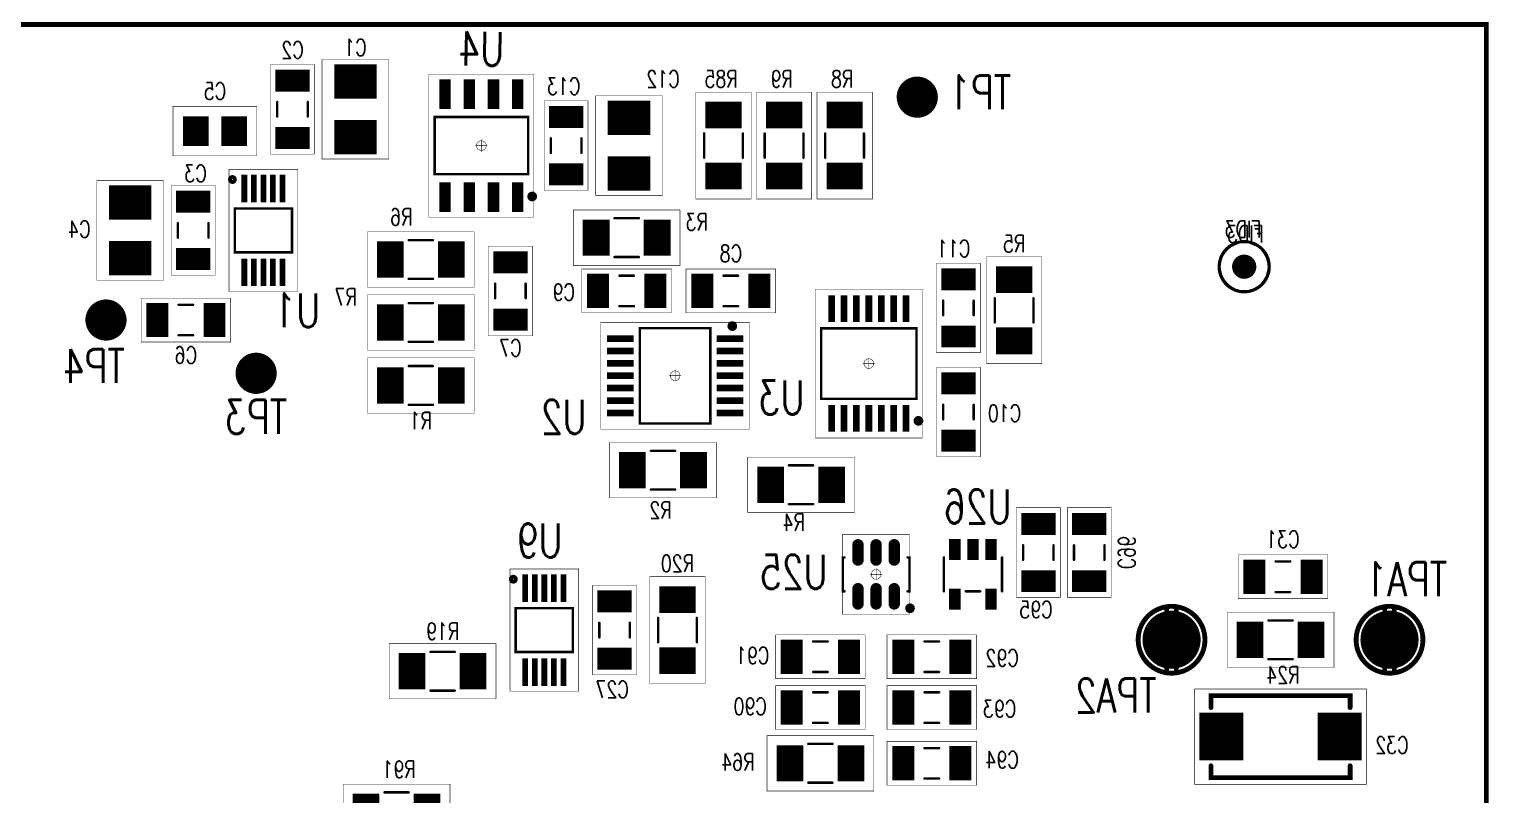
# Model space of a CAD drawing. Extents: x -0.16 to 8.87, y -0.15 to 6.46.
# Drawn here: x 5.691 to 8.705, y 2.41 to 3.99 of the extents above; entities that cross this region are included whole.
import ezdxf
from ezdxf.enums import TextEntityAlignment as Align

# ---------------------------------------------------------------- set-up
doc = ezdxf.new("R2010")
doc.units = 0
doc.linetypes.add('KEEPOUT_10011110$0', pattern=[2, 1, 1])
for name, color, linetype in [('BOARD_OUTLINE_00', 4, 'CONTINUOUS'), ('DRIL_NPLTE_THRU_01', 146, 'CONTINUOUS'), ('DRIL_NPLTE_THRU_02', 3, 'CONTINUOUS'), ('DRIL_NPLTE_THRU_03', 2, 'CONTINUOUS'), ('DRIL_NPLTE_THRU_04', 23, 'CONTINUOUS'), ('DRIL_PLTE_THRU_01', 146, 'CONTINUOUS'), ('DRIL_PLTE_THRU_02', 3, 'CONTINUOUS'), ('DRIL_PLTE_THRU_03', 2, 'CONTINUOUS'), ('DRIL_PLTE_THRU_04', 23, 'CONTINUOUS'), ('DRIL_SYMBOL', 4, 'CONTINUOUS'), ('KEEPOUT_00', 2, 'CONTINUOUS'), ('PADS_BOT', 231, 'CONTINUOUS'), ('PADS_INNER', 130, 'CONTINUOUS'), ('PADS_TOP', 130, 'CONTINUOUS'), ('PART_BOT_2DLINE_26', 43, 'CONTINUOUS'), ('PART_BOT_2DLINE_27', 136, 'CONTINUOUS'), ('PART_BOT_COPPER_21', 112, 'CONTINUOUS'), ('PART_NAME_29', 183, 'CONTINUOUS'), ('PART_NAME_30', 106, 'CONTINUOUS'), ('TAG_00', 4, 'CONTINUOUS'), ('TAG_01', 4, 'CONTINUOUS')]:
    doc.layers.add(name, color=color, linetype=linetype)
doc.styles.add('W0$01', font='simplex', dxfattribs={"width": 0.75})

# ---------------------------------------------------------------- blocks, each defined once
blk = doc.blocks.new('BOARD_3')
at = {"layer": 'BOARD_OUTLINE_00', "const_width": 0.01}
blk.add_lwpolyline([(0, 0), (8.7, 0), (8.7, 4), (5.459, 4), (5.459, 6.316), (2.9, 6.316), (2.9, 4), (0, 4)], close=True, dxfattribs=at)
blk = doc.blocks.new('SMOOTH_0$001')
at = {"const_width": 0.0005}
blk.add_lwpolyline([(-0.00025, 0, 1), (0.00025, 0, 1)], format="xyb", close=True, dxfattribs=at)
blk = doc.blocks.new('PART_BODY_BOT_6')
at = {"layer": 'PART_BOT_2DLINE_27', "const_width": 0.001}
blk.add_lwpolyline([(0.08661, 0.05118), (0.08661, -0.05118), (-0.08661, -0.05118), (-0.08661, 0.05118)], close=True, dxfattribs=at)
at = {"layer": 'PART_BOT_2DLINE_27'}
for p in [(-0.08661, 0.05118), (0.08661, 0.05118), (-0.08661, -0.05118), (0.08661, -0.05118)]:
    blk.add_blockref('SMOOTH_0$001', p, dxfattribs=at)
blk = doc.blocks.new('DRIL_HOLE_0')
blk.add_lwpolyline([(0, 0, 1), (0, 0, 1)], format="xyb", close=True)
blk = doc.blocks.new('PAD_1')
blk.add_lwpolyline([(0, 0, 1), (0, 0, 1)], format="xyb", close=True)
blk = doc.blocks.new('PAD_2')
at = {"const_width": 0.05315}
blk.add_lwpolyline([(-0.03051, 0), (0.03051, 0)], dxfattribs=at)
blk = doc.blocks.new('STK_BOT_16')
at = {"layer": 'DRIL_NPLTE_THRU_01'}
blk.add_blockref('DRIL_HOLE_0', (0, 0), dxfattribs=at)
at = {"layer": 'DRIL_NPLTE_THRU_02'}
blk.add_blockref('DRIL_HOLE_0', (0, 0), dxfattribs=at)
at = {"layer": 'DRIL_NPLTE_THRU_03'}
blk.add_blockref('DRIL_HOLE_0', (0, 0), dxfattribs=at)
at = {"layer": 'DRIL_NPLTE_THRU_04'}
blk.add_blockref('DRIL_HOLE_0', (0, 0), dxfattribs=at)
at = {"layer": 'PADS_BOT', "rotation": 90}
blk.add_blockref('PAD_2', (0, 0), dxfattribs=at)
at = {"layer": 'PADS_INNER'}
blk.add_blockref('PAD_1', (0, 0), dxfattribs=at)
at = {"layer": 'PADS_TOP'}
blk.add_blockref('PAD_1', (0, 0), dxfattribs=at)
blk = doc.blocks.new('SYM_BOT_4')
for name, p in [('PART_BODY_BOT_6', (0, 0)), ('STK_BOT_16', (-0.03937, 0)), ('STK_BOT_16', (0.03937, 0))]:
    blk.add_blockref(name, p)
blk = doc.blocks.new('PART_BOT_5')
blk.add_blockref('SYM_BOT_4', (0, 0))
at = {"layer": 'PART_NAME_29', "style": 'W0$01', "width": 0.75}
blk.add_text('C5', height=0.035, rotation=180, dxfattribs=at).set_placement((0, -0.065), align=Align.CENTER)
blk = doc.blocks.new('SMOOTH_0$005')
at = {"const_width": 0.0025}
blk.add_lwpolyline([(-0.00125, 0, 1), (0.00125, 0, 1)], format="xyb", close=True, dxfattribs=at)
blk = doc.blocks.new('PART_BODY_BOT_7')
at = {"layer": 'PART_BOT_2DLINE_26', "const_width": 0.005}
for points in [[(-0.015, 0.0315), (0.015, 0.0315)], [(-0.015, -0.0315), (0.015, -0.0315)]]:
    blk.add_lwpolyline(points, dxfattribs=at)
at = {"layer": 'PART_BOT_2DLINE_27', "const_width": 0.001}
blk.add_lwpolyline([(-0.09252, -0.04528), (0.09252, -0.04528), (0.09252, 0.04528), (-0.09252, 0.04528)], close=True, dxfattribs=at)
at = {"layer": 'PART_BOT_2DLINE_26'}
for p in [(-0.015, 0.0315), (0.015, 0.0315), (-0.015, -0.0315), (0.015, -0.0315)]:
    blk.add_blockref('SMOOTH_0$005', p, dxfattribs=at)
at = {"layer": 'PART_BOT_2DLINE_27'}
for p in [(-0.09252, 0.04528), (0.09252, 0.04528), (-0.09252, -0.04528), (0.09252, -0.04528)]:
    blk.add_blockref('SMOOTH_0$001', p, dxfattribs=at)
blk = doc.blocks.new('PAD_3')
at = {"const_width": 0.0453}
blk.add_lwpolyline([(-0.0354, 0), (0.0354, 0)], dxfattribs=at)
blk = doc.blocks.new('STK_BOT_17')
at = {"layer": 'DRIL_NPLTE_THRU_01'}
blk.add_blockref('DRIL_HOLE_0', (0, 0), dxfattribs=at)
at = {"layer": 'DRIL_NPLTE_THRU_02'}
blk.add_blockref('DRIL_HOLE_0', (0, 0), dxfattribs=at)
at = {"layer": 'DRIL_NPLTE_THRU_03'}
blk.add_blockref('DRIL_HOLE_0', (0, 0), dxfattribs=at)
at = {"layer": 'DRIL_NPLTE_THRU_04'}
blk.add_blockref('DRIL_HOLE_0', (0, 0), dxfattribs=at)
at = {"layer": 'PADS_BOT', "rotation": 90}
blk.add_blockref('PAD_3', (0, 0), dxfattribs=at)
at = {"layer": 'PADS_INNER'}
blk.add_blockref('PAD_1', (0, 0), dxfattribs=at)
at = {"layer": 'PADS_TOP'}
blk.add_blockref('PAD_1', (0, 0), dxfattribs=at)
blk = doc.blocks.new('SYM_BOT_5')
for name, p in [('PART_BODY_BOT_7', (0, 0)), ('STK_BOT_17', (-0.05906, 0)), ('STK_BOT_17', (0.05906, 0))]:
    blk.add_blockref(name, p)
blk = doc.blocks.new('PART_BOT_9')
blk.add_blockref('SYM_BOT_5', (0, 0))
at = {"layer": 'PART_NAME_29', "style": 'W0$01', "width": 0.75}
blk.add_text('C7', height=0.035, rotation=270, dxfattribs=at).set_placement((-0.135, 0), align=Align.CENTER)
blk = doc.blocks.new('PART_BOT_10')
blk.add_blockref('SYM_BOT_5', (0, 0))
at = {"layer": 'PART_NAME_29', "style": 'W0$01', "width": 0.75}
blk.add_text('C90', height=0.035, rotation=180, dxfattribs=at).set_placement((-0.145, 0.015), align=Align.CENTER)
blk = doc.blocks.new('PART_BOT_12')
blk.add_blockref('SYM_BOT_5', (0, 0))
at = {"layer": 'PART_NAME_29', "style": 'W0$01', "width": 0.75}
blk.add_text('C31', height=0.035, dxfattribs=at).set_placement((0, 0.06), align=Align.CENTER)
blk = doc.blocks.new('PART_BOT_13')
blk.add_blockref('SYM_BOT_5', (0, 0))
at = {"layer": 'PART_NAME_29', "style": 'W0$01', "width": 0.75}
blk.add_text('C6', height=0.035, dxfattribs=at).set_placement((0, -0.09), align=Align.CENTER)
blk = doc.blocks.new('PART_BOT_16')
blk.add_blockref('SYM_BOT_5', (0, 0))
at = {"layer": 'PART_NAME_29', "style": 'W0$01', "width": 0.75}
blk.add_text('C10', height=0.035, rotation=270, dxfattribs=at).set_placement((-0.02, 0.095), align=Align.CENTER)
blk = doc.blocks.new('PART_BOT_17')
blk.add_blockref('SYM_BOT_5', (0, 0))
at = {"layer": 'PART_NAME_29', "style": 'W0$01', "width": 0.75}
blk.add_text('C11', height=0.035, rotation=270, dxfattribs=at).set_placement((0.105, -0.01), align=Align.CENTER)
blk = doc.blocks.new('PART_BOT_23')
blk.add_blockref('SYM_BOT_5', (0, 0))
at = {"layer": 'PART_NAME_29', "style": 'W0$01', "width": 0.75}
blk.add_text('C13', height=0.035, rotation=90, dxfattribs=at).set_placement((-0.105, 0.005), align=Align.CENTER)
blk = doc.blocks.new('PART_BOT_26')
blk.add_blockref('SYM_BOT_5', (0, 0))
at = {"layer": 'PART_NAME_29', "style": 'W0$01', "width": 0.75}
blk.add_text('C2', height=0.035, rotation=90, dxfattribs=at).set_placement((-0.105, 0), align=Align.CENTER)
blk = doc.blocks.new('PART_BOT_32')
blk.add_blockref('SYM_BOT_5', (0, 0))
at = {"layer": 'PART_NAME_29', "style": 'W0$01', "width": 0.75}
blk.add_text('C27', height=0.035, rotation=270, dxfattribs=at).set_placement((-0.14, -0.005), align=Align.CENTER)
blk = doc.blocks.new('PART_BOT_34')
blk.add_blockref('SYM_BOT_5', (0, 0))
at = {"layer": 'PART_NAME_29', "style": 'W0$01', "width": 0.75}
blk.add_text('C3', height=0.035, rotation=90, dxfattribs=at).set_placement((-0.1, -0.005), align=Align.CENTER)
blk = doc.blocks.new('PART_BOT_51')
blk.add_blockref('SYM_BOT_5', (0, 0))
at = {"layer": 'PART_NAME_29', "style": 'W0$01', "width": 0.75}
blk.add_text('C8', height=0.035, dxfattribs=at).set_placement((0, 0.06), align=Align.CENTER)
blk = doc.blocks.new('PART_BOT_60')
blk.add_blockref('SYM_BOT_5', (0, 0))
at = {"layer": 'PART_NAME_29', "style": 'W0$01', "width": 0.75}
blk.add_text('C9', height=0.035, dxfattribs=at).set_placement((0.13, -0.02), align=Align.CENTER)
blk = doc.blocks.new('PART_BOT_61')
blk.add_blockref('SYM_BOT_5', (0, 0))
at = {"layer": 'PART_NAME_29', "style": 'W0$01', "width": 0.75}
blk.add_text('C91', height=0.035, rotation=180, dxfattribs=at).set_placement((-0.14, 0.015), align=Align.CENTER)
blk = doc.blocks.new('PART_BOT_62')
blk.add_blockref('SYM_BOT_5', (0, 0))
at = {"layer": 'PART_NAME_29', "style": 'W0$01', "width": 0.75}
blk.add_text('C93', height=0.035, dxfattribs=at).set_placement((-0.14, -0.02), align=Align.CENTER)
blk = doc.blocks.new('PART_BOT_63')
blk.add_blockref('SYM_BOT_5', (0, 0))
at = {"layer": 'PART_NAME_29', "style": 'W0$01', "width": 0.75}
blk.add_text('C95', height=0.035, rotation=270, dxfattribs=at).set_placement((-0.135, -0.005), align=Align.CENTER)
blk = doc.blocks.new('PART_BOT_96')
blk.add_blockref('SYM_BOT_5', (0, 0))
at = {"layer": 'PART_NAME_29', "style": 'W0$01', "width": 0.75}
blk.add_text('C92', height=0.035, dxfattribs=at).set_placement((-0.145, -0.02), align=Align.CENTER)
blk = doc.blocks.new('PART_BOT_97')
blk.add_blockref('SYM_BOT_5', (0, 0))
at = {"layer": 'PART_NAME_29', "style": 'W0$01', "width": 0.75}
blk.add_text('C94', height=0.035, dxfattribs=at).set_placement((-0.145, -0.01), align=Align.CENTER)
blk = doc.blocks.new('PART_BOT_98')
blk.add_blockref('SYM_BOT_5', (0, 0))
at = {"layer": 'PART_NAME_29', "style": 'W0$01', "width": 0.75}
blk.add_text('C96', height=0.035, dxfattribs=at).set_placement((0, 0.06), align=Align.CENTER)
blk = doc.blocks.new('SMOOTH_0$01')
at = {"const_width": 0.005}
blk.add_lwpolyline([(-0.0025, 0, 1), (0.0025, 0, 1)], format="xyb", close=True, dxfattribs=at)
blk = doc.blocks.new('PART_BODY_BOT_8')
at = {"layer": 'PART_BOT_2DLINE_26', "const_width": 0.01}
for points in [[(-0.1437, 0.0602), (-0.1437, 0.08465), (0.1437, 0.08465), (0.1437, 0.0602)], [(-0.1437, -0.0602), (-0.1437, -0.08465), (0.1437, -0.08465), (0.1437, -0.0602)]]:
    blk.add_lwpolyline(points, dxfattribs=at)
at = {"layer": 'PART_BOT_2DLINE_27', "const_width": 0.001}
blk.add_lwpolyline([(-0.17717, -0.09843), (0.17717, -0.09843), (0.17717, 0.09843), (-0.17717, 0.09843)], close=True, dxfattribs=at)
at = {"layer": 'PART_BOT_2DLINE_26'}
for p in [(-0.1437, 0.08465), (-0.1437, 0.0602), (0.1437, 0.08465), (0.1437, 0.0602), (-0.1437, -0.0602), (0.1437, -0.0602), (-0.1437, -0.08465), (0.1437, -0.08465)]:
    blk.add_blockref('SMOOTH_0$01', p, dxfattribs=at)
at = {"layer": 'PART_BOT_2DLINE_27'}
for p in [(-0.17717, 0.09843), (0.17717, 0.09843), (-0.17717, -0.09843), (0.17717, -0.09843)]:
    blk.add_blockref('SMOOTH_0$001', p, dxfattribs=at)
blk = doc.blocks.new('PAD_4')
at = {"const_width": 0.0906}
blk.add_lwpolyline([(-0.0492, 0), (0.0492, 0)], dxfattribs=at)
blk = doc.blocks.new('STK_BOT_18')
at = {"layer": 'DRIL_NPLTE_THRU_01'}
blk.add_blockref('DRIL_HOLE_0', (0, 0), dxfattribs=at)
at = {"layer": 'DRIL_NPLTE_THRU_02'}
blk.add_blockref('DRIL_HOLE_0', (0, 0), dxfattribs=at)
at = {"layer": 'DRIL_NPLTE_THRU_03'}
blk.add_blockref('DRIL_HOLE_0', (0, 0), dxfattribs=at)
at = {"layer": 'DRIL_NPLTE_THRU_04'}
blk.add_blockref('DRIL_HOLE_0', (0, 0), dxfattribs=at)
at = {"layer": 'PADS_BOT', "rotation": 90}
blk.add_blockref('PAD_4', (0, 0), dxfattribs=at)
at = {"layer": 'PADS_INNER'}
blk.add_blockref('PAD_1', (0, 0), dxfattribs=at)
at = {"layer": 'PADS_TOP'}
blk.add_blockref('PAD_1', (0, 0), dxfattribs=at)
blk = doc.blocks.new('SYM_BOT_6')
for name, p in [('PART_BODY_BOT_8', (0, 0)), ('STK_BOT_18', (-0.12205, 0)), ('STK_BOT_18', (0.12205, 0))]:
    blk.add_blockref(name, p)
blk = doc.blocks.new('PART_BOT_103')
blk.add_blockref('SYM_BOT_6', (0, 0))
at = {"layer": 'PART_NAME_29', "style": 'W0$01', "width": 0.75}
blk.add_text('C32', height=0.035, rotation=180, dxfattribs=at).set_placement((0.23, 0.035), align=Align.CENTER)
blk = doc.blocks.new('PART_BODY_BOT_9')
at = {"layer": 'PART_BOT_2DLINE_27', "const_width": 0.001}
blk.add_lwpolyline([(-0.10276, -0.0689), (0.10276, -0.0689), (0.10276, 0.0689), (-0.10276, 0.0689)], close=True, dxfattribs=at)
at = {"layer": 'PART_BOT_2DLINE_27'}
for p in [(-0.10276, 0.0689), (0.10276, 0.0689), (-0.10276, -0.0689), (0.10276, -0.0689)]:
    blk.add_blockref('SMOOTH_0$001', p, dxfattribs=at)
blk = doc.blocks.new('PAD_5')
at = {"const_width": 0.0709}
blk.add_lwpolyline([(-0.0439, 0), (0.0439, 0)], dxfattribs=at)
blk = doc.blocks.new('STK_BOT_19')
at = {"layer": 'DRIL_NPLTE_THRU_01'}
blk.add_blockref('DRIL_HOLE_0', (0, 0), dxfattribs=at)
at = {"layer": 'DRIL_NPLTE_THRU_02'}
blk.add_blockref('DRIL_HOLE_0', (0, 0), dxfattribs=at)
at = {"layer": 'DRIL_NPLTE_THRU_03'}
blk.add_blockref('DRIL_HOLE_0', (0, 0), dxfattribs=at)
at = {"layer": 'DRIL_NPLTE_THRU_04'}
blk.add_blockref('DRIL_HOLE_0', (0, 0), dxfattribs=at)
at = {"layer": 'PADS_BOT', "rotation": 90}
blk.add_blockref('PAD_5', (0, 0), dxfattribs=at)
at = {"layer": 'PADS_INNER'}
blk.add_blockref('PAD_1', (0, 0), dxfattribs=at)
at = {"layer": 'PADS_TOP'}
blk.add_blockref('PAD_1', (0, 0), dxfattribs=at)
blk = doc.blocks.new('SYM_BOT_7')
for name, p in [('PART_BODY_BOT_9', (0, 0)), ('STK_BOT_19', (-0.05748, 0)), ('STK_BOT_19', (0.05748, 0))]:
    blk.add_blockref(name, p)
blk = doc.blocks.new('PART_BOT_107')
blk.add_blockref('SYM_BOT_7', (0, 0))
at = {"layer": 'PART_NAME_29', "style": 'W0$01', "width": 0.75}
blk.add_text('C1', height=0.035, rotation=270, dxfattribs=at).set_placement((0.11, 0), align=Align.CENTER)
blk = doc.blocks.new('PART_BOT_109')
blk.add_blockref('SYM_BOT_7', (0, 0))
at = {"layer": 'PART_NAME_29', "style": 'W0$01', "width": 0.75}
blk.add_text('C12', height=0.035, rotation=90, dxfattribs=at).set_placement((-0.12, -0.07), align=Align.CENTER)
blk = doc.blocks.new('PART_BOT_118')
blk.add_blockref('SYM_BOT_7', (0, 0))
at = {"layer": 'PART_NAME_29', "style": 'W0$01', "width": 0.75}
blk.add_text('C4', height=0.035, rotation=90, dxfattribs=at).set_placement((0.015, 0.105), align=Align.CENTER)
blk = doc.blocks.new('PART_BODY_BOT_20')
at = {"layer": 'PART_BOT_2DLINE_26', "const_width": 0.01}
blk.add_lwpolyline([(-0.1091, 0.064, 1), (-0.1009, 0.064, 1)], format="xyb", close=True, dxfattribs=at)
at = {"layer": 'PART_BOT_2DLINE_26', "const_width": 0.005}
blk.add_lwpolyline([(-0.0453, 0.0591), (0.0453, 0.0591), (0.0453, -0.0591), (-0.0453, -0.0591)], close=True, dxfattribs=at)
at = {"layer": 'PART_BOT_2DLINE_27', "const_width": 0.001}
blk.add_lwpolyline([(-0.126, 0.0709), (0.126, 0.0709), (0.126, -0.0709), (-0.126, -0.0709)], close=True, dxfattribs=at)
at = {"layer": 'PART_BOT_2DLINE_26'}
for p in [(-0.0453, 0.0591), (0.0453, 0.0591), (-0.0453, -0.0591), (0.0453, -0.0591)]:
    blk.add_blockref('SMOOTH_0$005', p, dxfattribs=at)
at = {"layer": 'PART_BOT_2DLINE_27'}
for p in [(-0.126, 0.0709), (0.126, 0.0709), (-0.126, -0.0709), (0.126, -0.0709)]:
    blk.add_blockref('SMOOTH_0$001', p, dxfattribs=at)
blk = doc.blocks.new('PAD_20')
at = {"const_width": 0.0118}
blk.add_lwpolyline([(-0.0285, 0), (0.0285, 0)], dxfattribs=at)
blk = doc.blocks.new('STK_BOT_37')
at = {"layer": 'DRIL_NPLTE_THRU_01'}
blk.add_blockref('DRIL_HOLE_0', (0, 0), dxfattribs=at)
at = {"layer": 'DRIL_NPLTE_THRU_02'}
blk.add_blockref('DRIL_HOLE_0', (0, 0), dxfattribs=at)
at = {"layer": 'DRIL_NPLTE_THRU_03'}
blk.add_blockref('DRIL_HOLE_0', (0, 0), dxfattribs=at)
at = {"layer": 'DRIL_NPLTE_THRU_04'}
blk.add_blockref('DRIL_HOLE_0', (0, 0), dxfattribs=at)
at = {"layer": 'PADS_BOT'}
blk.add_blockref('PAD_20', (0, 0), dxfattribs=at)
at = {"layer": 'PADS_INNER'}
blk.add_blockref('PAD_1', (0, 0), dxfattribs=at)
at = {"layer": 'PADS_TOP'}
blk.add_blockref('PAD_1', (0, 0), dxfattribs=at)
blk = doc.blocks.new('SYM_BOT_18')
for name, p in [('PART_BODY_BOT_20', (0, 0)), ('STK_BOT_37', (-0.0866, 0.0394)), ('STK_BOT_37', (0.0866, 0.0394)), ('STK_BOT_37', (-0.0866, 0.0197)), ('STK_BOT_37', (-0.0866, 0)), ('STK_BOT_37', (0.0866, 0.0197)), ('STK_BOT_37', (0.0866, 0)), ('STK_BOT_37', (-0.0866, -0.0197)), ('STK_BOT_37', (0.0866, -0.0197)), ('STK_BOT_37', (-0.0866, -0.0394)), ('STK_BOT_37', (0.0866, -0.0394))]:
    blk.add_blockref(name, p)
blk = doc.blocks.new('PART_BOT_142')
blk.add_blockref('SYM_BOT_18', (0, 0))
at = {"layer": 'PART_NAME_29', "style": 'W0$01', "width": 0.75}
blk.add_text('U9', height=0.07, rotation=90, dxfattribs=at).set_placement((-0.185, 0.01), align=Align.MIDDLE_CENTER)
blk = doc.blocks.new('PART_BOT_143')
blk.add_blockref('SYM_BOT_18', (0, 0))
at = {"layer": 'PART_NAME_29', "style": 'W0$01', "width": 0.75}
blk.add_text('U1', height=0.07, rotation=90, dxfattribs=at).set_placement((0.165, -0.07), align=Align.MIDDLE_CENTER)
blk = doc.blocks.new('PART_BODY_BOT_21')
at = {"layer": 'PART_BOT_2DLINE_26', "const_width": 0.005}
for points in [[(-0.025, 0.04), (0.025, 0.04)], [(-0.025, -0.04), (0.025, -0.04)]]:
    blk.add_lwpolyline(points, dxfattribs=at)
at = {"layer": 'PART_BOT_2DLINE_27', "const_width": 0.001}
blk.add_lwpolyline([(-0.11024, -0.05709), (0.11024, -0.05709), (0.11024, 0.05709), (-0.11024, 0.05709)], close=True, dxfattribs=at)
at = {"layer": 'PART_BOT_2DLINE_26'}
for p in [(-0.025, 0.04), (0.025, 0.04), (-0.025, -0.04), (0.025, -0.04)]:
    blk.add_blockref('SMOOTH_0$005', p, dxfattribs=at)
at = {"layer": 'PART_BOT_2DLINE_27'}
for p in [(-0.11024, 0.05709), (0.11024, 0.05709), (-0.11024, -0.05709), (0.11024, -0.05709)]:
    blk.add_blockref('SMOOTH_0$001', p, dxfattribs=at)
blk = doc.blocks.new('PAD_21')
at = {"const_width": 0.0551}
blk.add_lwpolyline([(-0.0374, 0), (0.0374, 0)], dxfattribs=at)
blk = doc.blocks.new('STK_BOT_39')
at = {"layer": 'DRIL_NPLTE_THRU_01'}
blk.add_blockref('DRIL_HOLE_0', (0, 0), dxfattribs=at)
at = {"layer": 'DRIL_NPLTE_THRU_02'}
blk.add_blockref('DRIL_HOLE_0', (0, 0), dxfattribs=at)
at = {"layer": 'DRIL_NPLTE_THRU_03'}
blk.add_blockref('DRIL_HOLE_0', (0, 0), dxfattribs=at)
at = {"layer": 'DRIL_NPLTE_THRU_04'}
blk.add_blockref('DRIL_HOLE_0', (0, 0), dxfattribs=at)
at = {"layer": 'PADS_BOT', "rotation": 90}
blk.add_blockref('PAD_21', (0, 0), dxfattribs=at)
at = {"layer": 'PADS_INNER'}
blk.add_blockref('PAD_1', (0, 0), dxfattribs=at)
at = {"layer": 'PADS_TOP'}
blk.add_blockref('PAD_1', (0, 0), dxfattribs=at)
blk = doc.blocks.new('SYM_BOT_19')
for name, p in [('STK_BOT_39', (-0.06299, 0)), ('STK_BOT_39', (0.06299, 0)), ('PART_BODY_BOT_21', (0, 0))]:
    blk.add_blockref(name, p)
blk = doc.blocks.new('PART_BOT_150')
blk.add_blockref('SYM_BOT_19', (0, 0))
at = {"layer": 'PART_NAME_29', "style": 'W0$01', "width": 0.75}
blk.add_text('R3', height=0.035, rotation=180, dxfattribs=at).set_placement((0.145, -0.015), align=Align.CENTER)
blk = doc.blocks.new('PART_BOT_155')
blk.add_blockref('SYM_BOT_19', (0, 0))
at = {"layer": 'PART_NAME_29', "style": 'W0$01', "width": 0.75}
blk.add_text('R5', height=0.035, rotation=90, dxfattribs=at).set_placement((-0.12, 0), align=Align.CENTER)
blk = doc.blocks.new('PART_BOT_156')
blk.add_blockref('SYM_BOT_19', (0, 0))
at = {"layer": 'PART_NAME_29', "style": 'W0$01', "width": 0.75}
blk.add_text('R85', height=0.035, rotation=90, dxfattribs=at).set_placement((-0.12, 0.005), align=Align.CENTER)
blk = doc.blocks.new('PART_BOT_159')
blk.add_blockref('SYM_BOT_19', (0, 0))
at = {"layer": 'PART_NAME_29', "style": 'W0$01', "width": 0.75}
blk.add_text('R9', height=0.035, rotation=90, dxfattribs=at).set_placement((-0.12, 0.005), align=Align.CENTER)
blk = doc.blocks.new('PART_BOT_163')
blk.add_blockref('SYM_BOT_19', (0, 0))
at = {"layer": 'PART_NAME_29', "style": 'W0$01', "width": 0.75}
blk.add_text('R19', height=0.035, dxfattribs=at).set_placement((0, 0.065), align=Align.CENTER)
blk = doc.blocks.new('PART_BOT_164')
blk.add_blockref('SYM_BOT_19', (0, 0))
at = {"layer": 'PART_NAME_29', "style": 'W0$01', "width": 0.75}
blk.add_text('R2', height=0.035, rotation=180, dxfattribs=at).set_placement((-0.005, 0.1), align=Align.CENTER)
blk = doc.blocks.new('PART_BOT_165')
blk.add_blockref('SYM_BOT_19', (0, 0))
at = {"layer": 'PART_NAME_29', "style": 'W0$01', "width": 0.75}
blk.add_text('R20', height=0.035, rotation=90, dxfattribs=at).set_placement((-0.12, 0), align=Align.CENTER)
blk = doc.blocks.new('PART_BOT_173')
blk.add_blockref('SYM_BOT_19', (0, 0))
at = {"layer": 'PART_NAME_29', "style": 'W0$01', "width": 0.75}
blk.add_text('R4', height=0.035, rotation=180, dxfattribs=at).set_placement((-0.015, 0.095), align=Align.CENTER)
blk = doc.blocks.new('PART_BOT_182')
blk.add_blockref('SYM_BOT_19', (0, 0))
at = {"layer": 'PART_NAME_29', "style": 'W0$01', "width": 0.75}
blk.add_text('R91', height=0.035, rotation=180, dxfattribs=at).set_placement((0.005, -0.07), align=Align.CENTER)
blk = doc.blocks.new('PART_BOT_189')
blk.add_blockref('SYM_BOT_19', (0, 0))
at = {"layer": 'PART_NAME_29', "style": 'W0$01', "width": 0.75}
blk.add_text('R24', height=0.035, dxfattribs=at).set_placement((-0.005, -0.09), align=Align.CENTER)
blk = doc.blocks.new('PART_BOT_200')
blk.add_blockref('SYM_BOT_19', (0, 0))
at = {"layer": 'PART_NAME_29', "style": 'W0$01', "width": 0.75}
blk.add_text('R64', height=0.035, rotation=180, dxfattribs=at).set_placement((-0.17, 0.015), align=Align.CENTER)
blk = doc.blocks.new('PART_BOT_216')
blk.add_blockref('SYM_BOT_19', (0, 0))
at = {"layer": 'PART_NAME_29', "style": 'W0$01', "width": 0.75}
blk.add_text('R8', height=0.035, rotation=90, dxfattribs=at).set_placement((-0.12, 0.005), align=Align.CENTER)
blk = doc.blocks.new('PART_BOT_222')
blk.add_blockref('SYM_BOT_19', (0, 0))
at = {"layer": 'PART_NAME_29', "style": 'W0$01', "width": 0.75}
blk.add_text('R1', height=0.035, rotation=180, dxfattribs=at).set_placement((0, 0.09), align=Align.CENTER)
blk = doc.blocks.new('PART_BOT_225')
blk.add_blockref('SYM_BOT_19', (0, 0))
at = {"layer": 'PART_NAME_29', "style": 'W0$01', "width": 0.75}
blk.add_text('R6', height=0.035, rotation=180, dxfattribs=at).set_placement((-0.04, -0.07), align=Align.CENTER)
blk = doc.blocks.new('PART_BOT_226')
blk.add_blockref('SYM_BOT_19', (0, 0))
at = {"layer": 'PART_NAME_29', "style": 'W0$01', "width": 0.75}
blk.add_text('R7', height=0.035, dxfattribs=at).set_placement((0.155, 0.035), align=Align.CENTER)
blk = doc.blocks.new('PART_BODY_BOT_22')
at = {"layer": 'PART_BOT_2DLINE_26', "const_width": 0.005}
blk.add_lwpolyline([(-0.0965, -0.0591), (-0.0965, 0.0591), (0.0965, 0.0591), (0.0965, -0.0591)], close=True, dxfattribs=at)
at = {"layer": 'PART_BOT_2DLINE_26', "const_width": 0.01}
blk.add_lwpolyline([(-0.1, -0.105, 1), (-0.11, -0.105, 1)], format="xyb", close=True, dxfattribs=at)
at = {"layer": 'PART_BOT_2DLINE_27', "const_width": 0.001}
blk.add_lwpolyline([(-0.1083, 0.1476), (0.1083, 0.1476), (0.1083, -0.1476), (-0.1083, -0.1476)], close=True, dxfattribs=at)
for points in [[(0.012, 0), (-0.012, 0)], [(0, 0.012), (0, -0.012)]]:
    blk.add_lwpolyline(points, dxfattribs=at)
blk.add_lwpolyline([(0.01, 0, 1), (-0.01, 0, 1)], format="xyb", close=True, dxfattribs=at)
at = {"layer": 'TAG_00'}
blk.add_lwpolyline([(0, 0), (0, 0)], dxfattribs=at)
at = {"layer": 'TAG_01'}
blk.add_lwpolyline([(0, 0), (0, 0)], dxfattribs=at)
at = {"layer": 'PART_BOT_2DLINE_26'}
for p in [(-0.0965, 0.0591), (0.0965, 0.0591), (-0.0965, -0.0591), (0.0965, -0.0591)]:
    blk.add_blockref('SMOOTH_0$005', p, dxfattribs=at)
at = {"layer": 'PART_BOT_2DLINE_27'}
for p in [(-0.1083, 0.1476), (0.1083, 0.1476), (-0.012, 0), (0, 0.012), (0.012, 0), (0, -0.012), (-0.1083, -0.1476), (0.1083, -0.1476)]:
    blk.add_blockref('SMOOTH_0$001', p, dxfattribs=at)
blk = doc.blocks.new('PAD_22')
at = {"const_width": 0.0236}
blk.add_lwpolyline([(-0.0305, 0), (0.0305, 0)], dxfattribs=at)
blk = doc.blocks.new('STK_BOT_40')
at = {"layer": 'DRIL_NPLTE_THRU_01'}
blk.add_blockref('DRIL_HOLE_0', (0, 0), dxfattribs=at)
at = {"layer": 'DRIL_NPLTE_THRU_02'}
blk.add_blockref('DRIL_HOLE_0', (0, 0), dxfattribs=at)
at = {"layer": 'DRIL_NPLTE_THRU_03'}
blk.add_blockref('DRIL_HOLE_0', (0, 0), dxfattribs=at)
at = {"layer": 'DRIL_NPLTE_THRU_04'}
blk.add_blockref('DRIL_HOLE_0', (0, 0), dxfattribs=at)
at = {"layer": 'PADS_BOT', "rotation": 90}
blk.add_blockref('PAD_22', (0, 0), dxfattribs=at)
at = {"layer": 'PADS_INNER'}
blk.add_blockref('PAD_1', (0, 0), dxfattribs=at)
at = {"layer": 'PADS_TOP'}
blk.add_blockref('PAD_1', (0, 0), dxfattribs=at)
blk = doc.blocks.new('SYM_BOT_20')
for name, p in [('PART_BODY_BOT_22', (0, 0)), ('STK_BOT_40', (-0.075, 0.1063)), ('STK_BOT_40', (-0.025, 0.1063)), ('STK_BOT_40', (0.025, 0.1063)), ('STK_BOT_40', (0.075, 0.1063)), ('STK_BOT_40', (-0.075, -0.1063)), ('STK_BOT_40', (-0.025, -0.1063)), ('STK_BOT_40', (0.025, -0.1063)), ('STK_BOT_40', (0.075, -0.1063))]:
    blk.add_blockref(name, p)
blk = doc.blocks.new('PART_BOT_248')
blk.add_blockref('SYM_BOT_20', (0, 0))
at = {"layer": 'PART_NAME_29', "style": 'W0$01', "width": 0.75}
blk.add_text('U4', height=0.07, rotation=1, dxfattribs=at).set_placement((0, 0.2), align=Align.MIDDLE_CENTER)
blk = doc.blocks.new('PART_BODY_BOT_27')
at = {"layer": 'PART_BOT_2DLINE_26', "const_width": 0.005}
for points in [[(-0.06, 0.035), (-0.06, -0.035)], [(-0.015, 0.035), (0.015, 0.035)], [(0.06, 0.035), (0.06, -0.035)]]:
    blk.add_lwpolyline(points, dxfattribs=at)
at = {"layer": 'PART_BOT_2DLINE_26'}
for p in [(-0.06, 0.035), (-0.015, 0.035), (0.015, 0.035), (0.06, 0.035), (-0.06, -0.035), (0.06, -0.035)]:
    blk.add_blockref('SMOOTH_0$005', p, dxfattribs=at)
blk = doc.blocks.new('PAD_26')
at = {"const_width": 0.0236}
blk.add_lwpolyline([(-0.0217, 0), (0.0217, 0)], dxfattribs=at)
blk = doc.blocks.new('STK_BOT_44')
at = {"layer": 'DRIL_NPLTE_THRU_01'}
blk.add_blockref('DRIL_HOLE_0', (0, 0), dxfattribs=at)
at = {"layer": 'DRIL_NPLTE_THRU_02'}
blk.add_blockref('DRIL_HOLE_0', (0, 0), dxfattribs=at)
at = {"layer": 'DRIL_NPLTE_THRU_03'}
blk.add_blockref('DRIL_HOLE_0', (0, 0), dxfattribs=at)
at = {"layer": 'DRIL_NPLTE_THRU_04'}
blk.add_blockref('DRIL_HOLE_0', (0, 0), dxfattribs=at)
at = {"layer": 'PADS_BOT', "rotation": 90}
blk.add_blockref('PAD_26', (0, 0), dxfattribs=at)
at = {"layer": 'PADS_INNER'}
blk.add_blockref('PAD_1', (0, 0), dxfattribs=at)
at = {"layer": 'PADS_TOP'}
blk.add_blockref('PAD_1', (0, 0), dxfattribs=at)
blk = doc.blocks.new('SYM_BOT_25')
for name, p in [('STK_BOT_44', (-0.0374, 0.0512)), ('STK_BOT_44', (0.0374, 0.0512)), ('PART_BODY_BOT_27', (0, 0)), ('STK_BOT_44', (-0.0374, -0.0512)), ('STK_BOT_44', (0, -0.0512)), ('STK_BOT_44', (0.0374, -0.0512))]:
    blk.add_blockref(name, p)
blk = doc.blocks.new('PART_BOT_257')
blk.add_blockref('SYM_BOT_25', (0, 0))
at = {"layer": 'PART_NAME_29', "style": 'W0$01', "width": 0.75}
blk.add_text('U26', height=0.07, rotation=180, dxfattribs=at).set_placement((0.01, -0.105), align=Align.CENTER)
blk = doc.blocks.new('PART_BODY_BOT_28')
at = {"layer": 'PART_BOT_2DLINE_26', "const_width": 0.005}
for points in [[(-0.065, 0.035), (-0.0689, 0.035), (-0.0689, -0.035), (-0.065, -0.035)], [(0.065, 0.035), (0.0689, 0.035), (0.0689, -0.035), (0.065, -0.035)]]:
    blk.add_lwpolyline(points, dxfattribs=at)
at = {"layer": 'PART_BOT_2DLINE_26', "const_width": 0.01}
blk.add_lwpolyline([(-0.065, -0.07, 1), (-0.075, -0.07, 1)], format="xyb", close=True, dxfattribs=at)
at = {"layer": 'PART_BOT_2DLINE_27', "const_width": 0.001}
blk.add_lwpolyline([(-0.0689, 0.0827), (0.0689, 0.0827), (0.0689, -0.0827), (-0.0689, -0.0827)], close=True, dxfattribs=at)
for points in [[(0.012, 0), (-0.012, 0)], [(0, 0.012), (0, -0.012)]]:
    blk.add_lwpolyline(points, dxfattribs=at)
blk.add_lwpolyline([(0.01, 0, 1), (-0.01, 0, 1)], format="xyb", close=True, dxfattribs=at)
at = {"layer": 'TAG_00'}
blk.add_lwpolyline([(0, 0), (0, 0)], dxfattribs=at)
at = {"layer": 'TAG_01'}
blk.add_lwpolyline([(0, 0), (0, 0)], dxfattribs=at)
at = {"layer": 'PART_BOT_2DLINE_26'}
for p in [(-0.0689, 0.035), (-0.065, 0.035), (0.065, 0.035), (0.0689, 0.035), (-0.0689, -0.035), (-0.065, -0.035), (0.065, -0.035), (0.0689, -0.035)]:
    blk.add_blockref('SMOOTH_0$005', p, dxfattribs=at)
at = {"layer": 'PART_BOT_2DLINE_27'}
for p in [(-0.0689, 0.0827), (0.0689, 0.0827), (-0.012, 0), (0, 0.012), (0.012, 0), (0, -0.012), (-0.0689, -0.0827), (0.0689, -0.0827)]:
    blk.add_blockref('SMOOTH_0$001', p, dxfattribs=at)
blk = doc.blocks.new('PAD_27')
at = {"const_width": 0.0118}
blk.add_lwpolyline([(-0.0157, -0.0059), (0.0157, -0.0059, 1), (0.0157, 0.0059), (-0.0157, 0.0059, 1)], format="xyb", close=True, dxfattribs=at)
blk = doc.blocks.new('STK_BOT_45')
at = {"layer": 'DRIL_PLTE_THRU_01'}
blk.add_blockref('DRIL_HOLE_0', (0, 0), dxfattribs=at)
at = {"layer": 'DRIL_PLTE_THRU_02'}
blk.add_blockref('DRIL_HOLE_0', (0, 0), dxfattribs=at)
at = {"layer": 'DRIL_PLTE_THRU_03'}
blk.add_blockref('DRIL_HOLE_0', (0, 0), dxfattribs=at)
at = {"layer": 'DRIL_PLTE_THRU_04'}
blk.add_blockref('DRIL_HOLE_0', (0, 0), dxfattribs=at)
at = {"layer": 'PADS_BOT', "rotation": 90}
blk.add_blockref('PAD_27', (0, 0), dxfattribs=at)
at = {"layer": 'PADS_INNER'}
blk.add_blockref('PAD_1', (0, 0), dxfattribs=at)
at = {"layer": 'PADS_TOP'}
blk.add_blockref('PAD_1', (0, 0), dxfattribs=at)
blk = doc.blocks.new('SYM_BOT_26')
for name, p in [('PART_BODY_BOT_28', (0, 0)), ('STK_BOT_45', (-0.0374, 0.0453)), ('STK_BOT_45', (0, 0.0453)), ('STK_BOT_45', (0.0374, 0.0453)), ('STK_BOT_45', (-0.0374, -0.0453)), ('STK_BOT_45', (0, -0.0453)), ('STK_BOT_45', (0.0374, -0.0453))]:
    blk.add_blockref(name, p)
blk = doc.blocks.new('PART_BOT_258')
blk.add_blockref('SYM_BOT_26', (0, 0))
at = {"layer": 'PART_NAME_29', "style": 'W0$01', "width": 0.75}
blk.add_text('U25', height=0.07, dxfattribs=at).set_placement((0.17, -0.03), align=Align.CENTER)
blk = doc.blocks.new('PART_BODY_BOT_31')
at = {"layer": 'PART_BOT_2DLINE_26', "const_width": 0.01}
blk.add_lwpolyline([(0.069, 0, 1), (-0.069, 0, 1)], format="xyb", close=True, dxfattribs=at)
at = {"layer": 'PART_BOT_2DLINE_27', "const_width": 0.01}
for points in [[(-0.01, 0.067), (-0.01, -0.066)], [(0.01, 0.068), (0.01, -0.066)]]:
    blk.add_lwpolyline(points, dxfattribs=at)
at = {"layer": 'PART_BOT_2DLINE_27'}
for p in [(-0.01, 0.067), (0.01, 0.068), (-0.01, -0.066), (0.01, -0.066)]:
    blk.add_blockref('SMOOTH_0$01', p, dxfattribs=at)
blk = doc.blocks.new('DRIL_SYMBOL_0$067')
at = {"layer": 'DRIL_SYMBOL', "const_width": 0.002}
for points in [[(-0.01, 0), (0.01, 0)], [(0, -0.01), (0, 0.01)]]:
    blk.add_lwpolyline(points, dxfattribs=at)
blk = doc.blocks.new('DRIL_HOLE_0$067')
at = {"const_width": 0.0335}
blk.add_lwpolyline([(-0.01675, 0, 1), (0.01675, 0, 1)], format="xyb", close=True, dxfattribs=at)
blk.add_blockref('DRIL_SYMBOL_0$067', (0, 0))
blk = doc.blocks.new('PAD_28')
at = {"const_width": 0.06}
blk.add_lwpolyline([(0, -0.03, 1), (0, 0.03, 1)], format="xyb", close=True, dxfattribs=at)
blk = doc.blocks.new('STK_BOT_51')
at = {"layer": 'DRIL_PLTE_THRU_01'}
blk.add_blockref('DRIL_HOLE_0$067', (0, 0), dxfattribs=at)
at = {"layer": 'DRIL_PLTE_THRU_02'}
blk.add_blockref('DRIL_HOLE_0$067', (0, 0), dxfattribs=at)
at = {"layer": 'DRIL_PLTE_THRU_03'}
blk.add_blockref('DRIL_HOLE_0$067', (0, 0), dxfattribs=at)
at = {"layer": 'DRIL_PLTE_THRU_04'}
blk.add_blockref('DRIL_HOLE_0$067', (0, 0), dxfattribs=at)
at = {"layer": 'PADS_BOT'}
blk.add_blockref('PAD_28', (0, 0), dxfattribs=at)
at = {"layer": 'PADS_INNER'}
blk.add_blockref('PAD_28', (0, 0), dxfattribs=at)
at = {"layer": 'PADS_TOP'}
blk.add_blockref('PAD_28', (0, 0), dxfattribs=at)
blk = doc.blocks.new('SYM_BOT_29')
for name in ['PART_BODY_BOT_31', 'STK_BOT_51']:
    blk.add_blockref(name, (0, 0))
blk = doc.blocks.new('PART_BOT_265')
blk.add_blockref('SYM_BOT_29', (0, 0))
at = {"layer": 'PART_NAME_29', "style": 'W0$01', "width": 0.75}
blk.add_text('TPA1', height=0.07, dxfattribs=at).set_placement((-0.035, 0.09), align=Align.CENTER)
blk = doc.blocks.new('PART_BOT_266')
blk.add_blockref('SYM_BOT_29', (0, 0))
at = {"layer": 'PART_NAME_29', "style": 'W0$01', "width": 0.75}
blk.add_text('TPA2', height=0.07, rotation=180, dxfattribs=at).set_placement((-0.115, 0.15), align=Align.CENTER)
blk = doc.blocks.new('DRIL_SYMBOL_0$05')
at = {"layer": 'DRIL_SYMBOL', "const_width": 0.002}
for points in [[(-0.01, 0), (0.01, 0)], [(0, -0.01), (0, 0.01)]]:
    blk.add_lwpolyline(points, dxfattribs=at)
blk = doc.blocks.new('DRIL_HOLE_0$05')
at = {"const_width": 0.025}
blk.add_lwpolyline([(-0.0125, 0, 1), (0.0125, 0, 1)], format="xyb", close=True, dxfattribs=at)
blk.add_blockref('DRIL_SYMBOL_0$05', (0, 0))
blk = doc.blocks.new('PAD_29')
at = {"const_width": 0.0425}
blk.add_lwpolyline([(0, -0.02125, 1), (0, 0.02125, 1)], format="xyb", close=True, dxfattribs=at)
blk = doc.blocks.new('STK_BOT_52')
at = {"layer": 'DRIL_PLTE_THRU_01'}
blk.add_blockref('DRIL_HOLE_0$05', (0, 0), dxfattribs=at)
at = {"layer": 'DRIL_PLTE_THRU_02'}
blk.add_blockref('DRIL_HOLE_0$05', (0, 0), dxfattribs=at)
at = {"layer": 'DRIL_PLTE_THRU_03'}
blk.add_blockref('DRIL_HOLE_0$05', (0, 0), dxfattribs=at)
at = {"layer": 'DRIL_PLTE_THRU_04'}
blk.add_blockref('DRIL_HOLE_0$05', (0, 0), dxfattribs=at)
at = {"layer": 'PADS_BOT'}
blk.add_blockref('PAD_29', (0, 0), dxfattribs=at)
at = {"layer": 'PADS_INNER'}
blk.add_blockref('PAD_29', (0, 0), dxfattribs=at)
at = {"layer": 'PADS_TOP'}
blk.add_blockref('PAD_29', (0, 0), dxfattribs=at)
blk = doc.blocks.new('SYM_BOT_30')
blk.add_blockref('STK_BOT_52', (0, 0))
blk = doc.blocks.new('PART_BOT_273')
blk.add_blockref('SYM_BOT_30', (0, 0))
at = {"layer": 'PART_NAME_29', "style": 'W0$01', "width": 0.75}
blk.add_text('TP1', height=0.07, dxfattribs=at).set_placement((-0.13, -0.025), align=Align.CENTER)
blk = doc.blocks.new('PART_BOT_295')
blk.add_blockref('SYM_BOT_30', (0, 0))
at = {"layer": 'PART_NAME_29', "style": 'W0$01', "width": 0.75}
blk.add_text('TP3', height=0.07, dxfattribs=at).set_placement((0, -0.125), align=Align.CENTER)
blk = doc.blocks.new('PART_BOT_298')
blk.add_blockref('SYM_BOT_30', (0, 0))
at = {"layer": 'PART_NAME_29', "style": 'W0$01', "width": 0.75}
blk.add_text('TP4', height=0.07, dxfattribs=at).set_placement((0.025, -0.13), align=Align.CENTER)
blk = doc.blocks.new('PART_BODY_BOT_33')
at = {"layer": 'PART_BOT_2DLINE_26', "const_width": 0.005}
blk.add_lwpolyline([(-0.0984, -0.0728), (-0.0984, 0.0728), (0.0984, 0.0728), (0.0984, -0.0728)], close=True, dxfattribs=at)
at = {"layer": 'PART_BOT_2DLINE_26', "const_width": 0.01}
blk.add_lwpolyline([(-0.0974, -0.1181, 1), (-0.1074, -0.1181, 1)], format="xyb", close=True, dxfattribs=at)
at = {"layer": 'PART_BOT_2DLINE_27', "const_width": 0.001}
blk.add_lwpolyline([(-0.1102, 0.1535), (0.1102, 0.1535), (0.1102, -0.1535), (-0.1102, -0.1535)], close=True, dxfattribs=at)
for points in [[(0.012, 0), (-0.012, 0)], [(0, 0.012), (0, -0.012)]]:
    blk.add_lwpolyline(points, dxfattribs=at)
blk.add_lwpolyline([(0.01, 0, 1), (-0.01, 0, 1)], format="xyb", close=True, dxfattribs=at)
at = {"layer": 'TAG_00'}
blk.add_lwpolyline([(0, 0), (0, 0)], dxfattribs=at)
at = {"layer": 'TAG_01'}
blk.add_lwpolyline([(0, 0), (0, 0)], dxfattribs=at)
at = {"layer": 'PART_BOT_2DLINE_26'}
for p in [(-0.0984, 0.0728), (0.0984, 0.0728), (-0.0984, -0.0728), (0.0984, -0.0728)]:
    blk.add_blockref('SMOOTH_0$005', p, dxfattribs=at)
at = {"layer": 'PART_BOT_2DLINE_27'}
for p in [(-0.1102, 0.1535), (0.1102, 0.1535), (-0.012, 0), (0, 0.012), (0.012, 0), (0, -0.012), (-0.1102, -0.1535), (0.1102, -0.1535)]:
    blk.add_blockref('SMOOTH_0$001', p, dxfattribs=at)
blk = doc.blocks.new('PAD_30')
at = {"const_width": 0.0138}
blk.add_lwpolyline([(-0.0276, 0), (0.0276, 0)], dxfattribs=at)
blk = doc.blocks.new('STK_BOT_53')
at = {"layer": 'DRIL_NPLTE_THRU_01'}
blk.add_blockref('DRIL_HOLE_0', (0, 0), dxfattribs=at)
at = {"layer": 'DRIL_NPLTE_THRU_02'}
blk.add_blockref('DRIL_HOLE_0', (0, 0), dxfattribs=at)
at = {"layer": 'DRIL_NPLTE_THRU_03'}
blk.add_blockref('DRIL_HOLE_0', (0, 0), dxfattribs=at)
at = {"layer": 'DRIL_NPLTE_THRU_04'}
blk.add_blockref('DRIL_HOLE_0', (0, 0), dxfattribs=at)
at = {"layer": 'PADS_BOT', "rotation": 90}
blk.add_blockref('PAD_30', (0, 0), dxfattribs=at)
at = {"layer": 'PADS_INNER'}
blk.add_blockref('PAD_1', (0, 0), dxfattribs=at)
at = {"layer": 'PADS_TOP'}
blk.add_blockref('PAD_1', (0, 0), dxfattribs=at)
blk = doc.blocks.new('SYM_BOT_31')
for name, p in [('PART_BODY_BOT_33', (0, 0)), ('STK_BOT_53', (-0.0768, 0.1132)), ('STK_BOT_53', (-0.0512, 0.1132)), ('STK_BOT_53', (-0.0256, 0.1132)), ('STK_BOT_53', (0, 0.1132)), ('STK_BOT_53', (0.0256, 0.1132)), ('STK_BOT_53', (0.0512, 0.1132)), ('STK_BOT_53', (0.0768, 0.1132)), ('STK_BOT_53', (-0.0768, -0.1132)), ('STK_BOT_53', (-0.0512, -0.1132)), ('STK_BOT_53', (-0.0256, -0.1132)), ('STK_BOT_53', (0, -0.1132)), ('STK_BOT_53', (0.0256, -0.1132)), ('STK_BOT_53', (0.0512, -0.1132)), ('STK_BOT_53', (0.0768, -0.1132))]:
    blk.add_blockref(name, p)
blk = doc.blocks.new('PART_BOT_304')
blk.add_blockref('SYM_BOT_31', (0, 0))
at = {"layer": 'PART_NAME_29', "style": 'W0$01', "width": 0.75}
blk.add_text('U2', height=0.07, rotation=90, dxfattribs=at).set_placement((0.12, 0.23), align=Align.CENTER)
blk = doc.blocks.new('PART_BOT_306')
blk.add_blockref('SYM_BOT_31', (0, 0))
at = {"layer": 'PART_NAME_29', "style": 'W0$01', "width": 0.75}
blk.add_text('U3', height=0.07, dxfattribs=at).set_placement((0.18, -0.105), align=Align.CENTER)
blk = doc.blocks.new('PART_BODY_BOT_36')
at = {"layer": 'KEEPOUT_00', "linetype": 'KEEPOUT_10011110$0'}
blk.add_lwpolyline([(0.05, 0, 1), (-0.05, 0, 1)], format="xyb", close=True, dxfattribs=at)
at = {"layer": 'PART_BOT_2DLINE_27', "const_width": 0.005}
blk.add_lwpolyline([(0.0525, 0, 1), (-0.0525, 0, 1)], format="xyb", close=True, dxfattribs=at)
at = {"layer": 'PART_BOT_COPPER_21', "const_width": 0.001}
blk.add_lwpolyline([(0.0495, 0, 1), (-0.0495, 0, 1)], format="xyb", close=True, dxfattribs=at)
blk = doc.blocks.new('PAD_17')
blk.add_lwpolyline([(0, 0), (0, 0)])
blk = doc.blocks.new('PAD_32')
at = {"const_width": 0.025}
blk.add_lwpolyline([(0, -0.0125, 1), (0, 0.0125, 1)], format="xyb", close=True, dxfattribs=at)
blk = doc.blocks.new('STK_BOT_57')
at = {"layer": 'DRIL_NPLTE_THRU_01'}
blk.add_blockref('DRIL_HOLE_0', (0, 0), dxfattribs=at)
at = {"layer": 'DRIL_NPLTE_THRU_02'}
blk.add_blockref('DRIL_HOLE_0', (0, 0), dxfattribs=at)
at = {"layer": 'DRIL_NPLTE_THRU_03'}
blk.add_blockref('DRIL_HOLE_0', (0, 0), dxfattribs=at)
at = {"layer": 'DRIL_NPLTE_THRU_04'}
blk.add_blockref('DRIL_HOLE_0', (0, 0), dxfattribs=at)
at = {"layer": 'PADS_BOT'}
blk.add_blockref('PAD_32', (0, 0), dxfattribs=at)
at = {"layer": 'PADS_INNER'}
blk.add_blockref('PAD_17', (0, 0), dxfattribs=at)
at = {"layer": 'PADS_TOP'}
blk.add_blockref('PAD_17', (0, 0), dxfattribs=at)
blk = doc.blocks.new('SYM_BOT_34')
for name in ['PART_BODY_BOT_36', 'STK_BOT_57']:
    blk.add_blockref(name, (0, 0))
blk = doc.blocks.new('PART_BOT_312')
blk.add_blockref('SYM_BOT_34', (0, 0))
at = {"layer": 'PART_NAME_29', "style": 'W0$01', "width": 0.75}
blk.add_text('FID3', height=0.035, dxfattribs=at).set_placement((-0.04, 0.05))
at = {"layer": 'PART_NAME_30', "style": 'W0$01', "width": 0.75}
blk.add_text('FID3', height=0.035, dxfattribs=at).set_placement((0.0025, 0.06), align=Align.CENTER)

msp = doc.modelspace()

# ---------------------------------------------------------------- block references
msp.add_blockref('BOARD_3', (0, 0))
at = {"xscale": -1}
for name, p in [('PART_BOT_248', (6.625, 3.75)), ('PART_BOT_273', (7.525, 3.85)), ('PART_BOT_312', (8.2, 3.5)), ('PART_BOT_51', (7.14, 3.45)), ('PART_BOT_60', (6.925, 3.45)), ('PART_BOT_13', (6.015, 3.39)), ('PART_BOT_226', (6.5, 3.385)), ('PART_BOT_306', (7.425, 3.3)), ('PART_BOT_298', (5.85, 3.39)), ('PART_BOT_295', (6.16, 3.28)), ('PART_BOT_12', (8.28, 2.86)), ('PART_BOT_258', (7.44, 2.865)), ('PART_BOT_265', (8.5, 2.73)), ('PART_BOT_189', (8.275, 2.73)), ('PART_BOT_163', (6.545, 2.665)), ('PART_BOT_96', (7.555, 2.695)), ('PART_BOT_62', (7.555, 2.59)), ('PART_BOT_97', (7.555, 2.475))]:
    msp.add_blockref(name, p, dxfattribs=at)
for name, p, rotation in [('PART_BOT_26', (6.235, 3.825), -270), ('PART_BOT_107', (6.365, 3.825), -90), ('PART_BOT_23', (6.8, 3.75), -270), ('PART_BOT_109', (6.93, 3.75), -270), ('PART_BOT_156', (7.125, 3.75), -270), ('PART_BOT_159', (7.25, 3.75), -270), ('PART_BOT_216', (7.375, 3.75), -270), ('PART_BOT_5', (6.075, 3.78), -180), ('PART_BOT_34', (6.03, 3.575), -270), ('PART_BOT_118', (5.9, 3.575), -270), ('PART_BOT_143', (6.175, 3.575), -270), ('PART_BOT_225', (6.5, 3.515), -180), ('PART_BOT_150', (6.925, 3.56), -180), ('PART_BOT_155', (7.725, 3.41), -270), ('PART_BOT_9', (6.685, 3.45), -90), ('PART_BOT_17', (7.61, 3.415), -90), ('PART_BOT_304', (7.025, 3.275), -270), ('PART_BOT_222', (6.5, 3.255), -180), ('PART_BOT_16', (7.61, 3.2), -90), ('PART_BOT_164', (7, 3.08), -180), ('PART_BOT_173', (7.285, 3.05), -180), ('PART_BOT_257', (7.64, 2.865), -180), ('PART_BOT_63', (7.775, 2.91), -90), ('PART_BOT_98', (7.88, 2.91), -90), ('PART_BOT_142', (6.755, 2.75), -270), ('PART_BOT_165', (7.03, 2.75), -270), ('PART_BOT_32', (6.9, 2.75), -90), ('PART_BOT_266', (8.05, 2.73), -180), ('PART_BOT_61', (7.325, 2.695), -180), ('PART_BOT_10', (7.325, 2.59), -180), ('PART_BOT_103', (8.275, 2.53), -180), ('PART_BOT_200', (7.325, 2.475), -180), ('PART_BOT_182', (6.45, 2.375), -180)]:
    msp.add_blockref(name, p, dxfattribs=dict(at, rotation=rotation))

doc.saveas('drawing.dxf')
